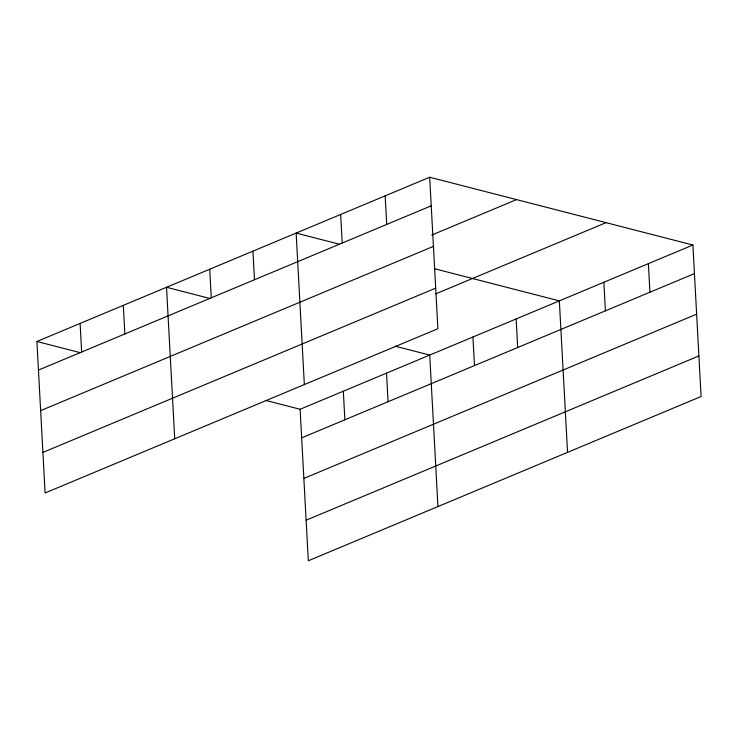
<?xml version="1.0" encoding="UTF-8"?>
<svg xmlns="http://www.w3.org/2000/svg" width="738" height="738" viewBox="0 0 738 738"><rect width="100%" height="100%" fill="white"/><g stroke="black" fill="none" stroke-linecap="round" stroke-linejoin="round"><path stroke-width="1.11" d="M429.682 177.231L437.892 328.724L45.101 492.975L36.9 341.491L429.682 177.231L692.899 245.025L701.1 396.509L308.318 560.769L300.108 409.276L692.899 245.025M38.45 370.079L431.232 205.819M431.748 235.062L516.545 199.601M40.645 410.632L433.427 246.372M42.905 452.422L435.688 288.161M435.604 293.927L606.036 222.655M301.657 437.865L694.44 273.604M303.853 478.427L696.644 314.167M306.122 520.207L698.904 355.947M339.563 244.269L296.141 233.079L304.342 384.572M434.295 268.66L559.349 300.873L567.55 452.357M209.952 298.475L166.52 287.285L174.721 438.769M395.208 346.187L429.728 355.079L437.938 506.563M36.9 341.491L80.331 352.681M265.588 400.393L300.108 409.276M648.379 263.641L649.929 292.22M603.869 282.257L605.409 310.836M516.139 318.936L517.689 347.524M472.938 337.008L474.488 365.596M385.171 195.847L386.721 224.435M386.527 373.142L388.068 401.73M340.652 214.463L342.201 243.051M343.318 391.214L344.867 419.802M252.931 251.151L254.481 279.739M209.721 269.213L211.271 297.801M123.311 305.357L124.86 333.945M80.11 323.419L81.65 352.008"/></g></svg>
